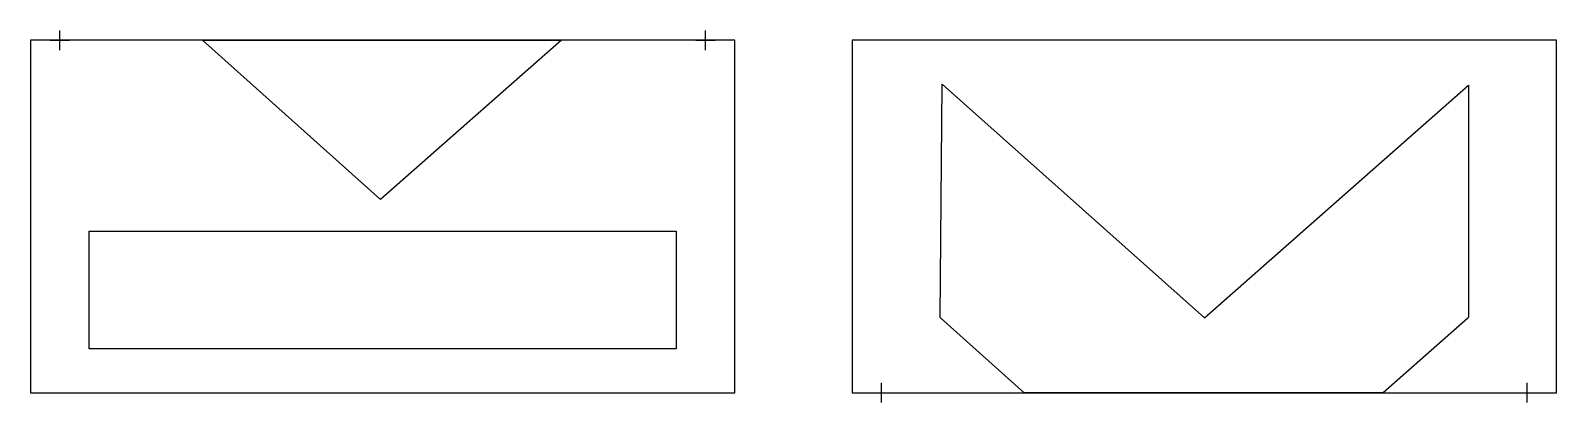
# Model space of a CAD drawing. Header units: inches. Extents: x 0 to 156, y -1 to 37.
import ezdxf

# ---------------------------------------------------------------- set-up
doc = ezdxf.new("R2010")
doc.units = ezdxf.units.IN
doc.header["$MEASUREMENT"] = 0
doc.layers.add('CUT', color=1, linetype='Continuous')
doc.layers.add('REG', color=5, linetype='Continuous')

msp = doc.modelspace()

# ---------------------------------------------------------------- linework, layer by layer
at = {"layer": 'CUT'}
for points in [[(0, 0), (72, 0), (72, 36), (0, 36)], [(35.78, 19.74), (17.58, 36), (54.27, 36)], [(84, 0), (156, 0), (156, 36), (84, 36)], [(93.21, 31.53), (93.21, 31.53), (120, 7.63), (147, 31.41), (147, 7.76), (147, 7.71), (146.98, 7.66), (146.96, 7.64), (146.93, 7.61), (138.27, 0), (101.58, 0), (93.06, 7.62), (93.03, 7.65), (93.01, 7.68), (93, 7.72), (93, 7.76)], [(6, 16.51), (66, 16.51), (66, 4.47), (6, 4.47)]]:
    msp.add_lwpolyline(points, close=True, dxfattribs=at)
at = {"layer": 'REG'}
for points in [[(2, 36), (4, 36)], [(3, 35), (3, 37)], [(68, 36), (70, 36)], [(69, 35), (69, 37)], [(86, 0), (88, 0)], [(87, -1), (87, 1)], [(152, 0), (154, 0)], [(153, -1), (153, 1)]]:
    msp.add_lwpolyline(points, dxfattribs=at)

doc.saveas('drawing.dxf')
